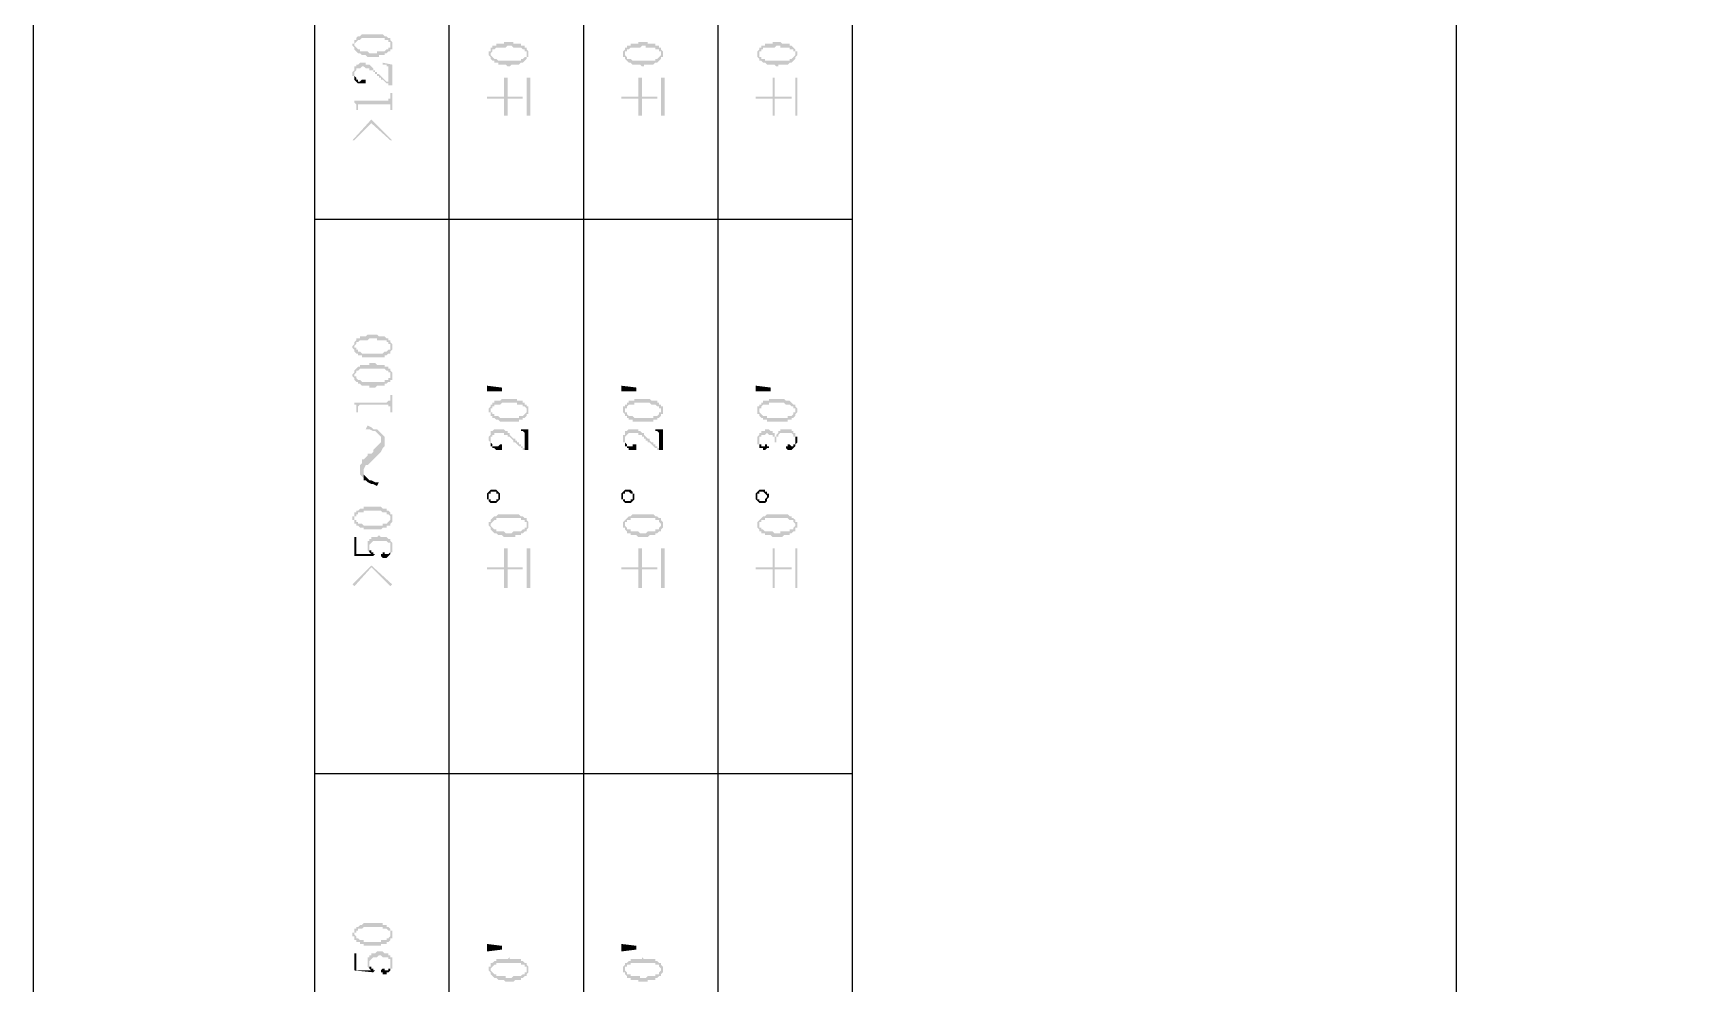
# Model space of a CAD drawing. Header units: millimetres. Extents: x 7018 to 13530, y 4187 to 5692.
# Drawn here: x 7018 to 7057.76, y 5204.39 to 5227.05 of the extents above; entities that cross this region are included whole.
import ezdxf

# ---------------------------------------------------------------- set-up
doc = ezdxf.new("R2010")
doc.units = ezdxf.units.MM

msp = doc.modelspace()

# ---------------------------------------------------------------- hatches: boundary and pattern name
at = {"transparency": 33554559}
for points in [[(7025.611, 5226.759), (7025.611, 5226.759), (7025.656, 5226.714), (7025.656, 5226.668), (7025.656, 5226.804), (7025.656, 5226.804), (7025.701, 5226.849), (7025.701, 5226.849), (7025.746, 5226.894), (7025.791, 5226.894), (7025.836, 5226.939), (7026.378, 5226.939), (7026.378, 5226.894), (7026.468, 5226.894), (7026.468, 5226.849), (7026.513, 5226.849), (7026.513, 5226.804), (7026.513, 5226.759), (7026.513, 5226.939), (7026.468, 5226.939), (7026.423, 5226.984), (7026.378, 5226.984), (7026.333, 5227.029), (7025.836, 5227.029), (7025.791, 5226.984), (7025.746, 5226.984), (7025.701, 5226.939), (7025.701, 5226.894), (7025.656, 5226.894), (7025.656, 5226.804), (7025.611, 5226.804)], [(7025.656, 5226.668), (7025.701, 5226.623), (7025.701, 5226.623), (7025.746, 5226.578), (7025.791, 5226.578), (7025.836, 5226.533), (7025.927, 5226.533), (7025.972, 5226.488), (7026.243, 5226.488), (7026.243, 5226.533), (7026.378, 5226.533), (7026.378, 5226.578), (7026.423, 5226.578), (7026.468, 5226.623), (7026.513, 5226.623), (7026.513, 5226.668), (7026.558, 5226.668), (7026.558, 5226.714), (7026.558, 5226.759), (7026.558, 5226.804), (7026.558, 5226.849), (7026.558, 5226.849), (7026.513, 5226.894), (7026.513, 5226.759), (7026.513, 5226.714), (7026.468, 5226.714), (7026.468, 5226.668), (7026.423, 5226.668), (7026.378, 5226.623), (7026.197, 5226.623), (7026.197, 5226.578), (7026.017, 5226.578), (7025.972, 5226.623), (7025.791, 5226.623), (7025.791, 5226.668), (7025.746, 5226.668), (7025.701, 5226.714), (7025.701, 5226.714), (7025.656, 5226.759), (7025.656, 5226.759)], [(7028.86, 5226.578), (7028.86, 5226.533), (7028.86, 5226.533), (7028.905, 5226.488), (7028.905, 5226.443), (7028.905, 5226.578), (7028.905, 5226.578), (7028.95, 5226.623), (7028.95, 5226.668), (7028.996, 5226.668), (7029.041, 5226.714), (7029.266, 5226.714), (7029.312, 5226.759), (7029.402, 5226.759), (7029.447, 5226.714), (7029.627, 5226.714), (7029.673, 5226.668), (7029.718, 5226.668), (7029.718, 5226.623), (7029.763, 5226.623), (7029.763, 5226.578), (7029.763, 5226.714), (7029.718, 5226.714), (7029.718, 5226.759), (7029.627, 5226.759), (7029.627, 5226.804), (7029.447, 5226.804), (7029.447, 5226.849), (7029.221, 5226.849), (7029.221, 5226.804), (7029.041, 5226.804), (7029.041, 5226.759), (7028.95, 5226.759), (7028.95, 5226.714), (7028.905, 5226.714), (7028.905, 5226.668), (7028.905, 5226.623), (7028.86, 5226.623)], [(7028.905, 5226.443), (7028.95, 5226.398), (7028.996, 5226.398), (7028.996, 5226.352), (7029.086, 5226.352), (7029.086, 5226.307), (7029.266, 5226.307), (7029.312, 5226.262), (7029.357, 5226.262), (7029.402, 5226.307), (7029.582, 5226.307), (7029.627, 5226.352), (7029.673, 5226.352), (7029.718, 5226.398), (7029.718, 5226.398), (7029.763, 5226.443), (7029.763, 5226.488), (7029.808, 5226.488), (7029.808, 5226.533), (7029.808, 5226.578), (7029.808, 5226.623), (7029.808, 5226.623), (7029.763, 5226.668), (7029.763, 5226.533), (7029.763, 5226.488), (7029.718, 5226.488), (7029.673, 5226.443), (7029.627, 5226.443), (7029.627, 5226.398), (7029.086, 5226.398), (7029.041, 5226.443), (7028.996, 5226.443), (7028.95, 5226.488), (7028.95, 5226.488), (7028.905, 5226.533), (7028.905, 5226.578)], [(7032.065, 5226.578), (7032.065, 5226.533), (7032.065, 5226.488), (7032.11, 5226.488), (7032.11, 5226.443), (7032.11, 5226.578), (7032.11, 5226.623), (7032.155, 5226.623), (7032.155, 5226.668), (7032.2, 5226.668), (7032.245, 5226.714), (7032.471, 5226.714), (7032.516, 5226.759), (7032.606, 5226.759), (7032.606, 5226.714), (7032.832, 5226.714), (7032.832, 5226.668), (7032.922, 5226.668), (7032.922, 5226.623), (7032.967, 5226.623), (7032.967, 5226.578), (7032.967, 5226.714), (7032.922, 5226.714), (7032.922, 5226.759), (7032.832, 5226.759), (7032.832, 5226.804), (7032.651, 5226.804), (7032.651, 5226.849), (7032.426, 5226.849), (7032.426, 5226.804), (7032.245, 5226.804), (7032.245, 5226.759), (7032.155, 5226.759), (7032.155, 5226.714), (7032.11, 5226.714), (7032.11, 5226.668), (7032.11, 5226.668), (7032.065, 5226.623)], [(7032.11, 5226.443), (7032.155, 5226.398), (7032.155, 5226.398), (7032.2, 5226.352), (7032.245, 5226.352), (7032.29, 5226.307), (7032.471, 5226.307), (7032.516, 5226.262), (7032.561, 5226.262), (7032.561, 5226.307), (7032.787, 5226.307), (7032.832, 5226.352), (7032.877, 5226.352), (7032.922, 5226.398), (7032.922, 5226.398), (7032.967, 5226.443), (7032.967, 5226.488), (7033.012, 5226.488), (7033.012, 5226.533), (7033.012, 5226.578), (7033.012, 5226.623), (7033.012, 5226.623), (7032.967, 5226.668), (7032.967, 5226.533), (7032.967, 5226.533), (7032.922, 5226.488), (7032.922, 5226.488), (7032.877, 5226.443), (7032.832, 5226.443), (7032.832, 5226.398), (7032.29, 5226.398), (7032.245, 5226.443), (7032.155, 5226.443), (7032.155, 5226.488), (7032.155, 5226.488), (7032.11, 5226.533), (7032.11, 5226.578)], [(7035.269, 5226.578), (7035.269, 5226.533), (7035.269, 5226.488), (7035.269, 5226.488), (7035.314, 5226.443), (7035.314, 5226.578), (7035.314, 5226.623), (7035.359, 5226.623), (7035.359, 5226.668), (7035.404, 5226.668), (7035.404, 5226.714), (7035.675, 5226.714), (7035.72, 5226.759), (7035.811, 5226.759), (7035.811, 5226.714), (7036.036, 5226.714), (7036.036, 5226.668), (7036.126, 5226.668), (7036.126, 5226.623), (7036.172, 5226.623), (7036.172, 5226.578), (7036.172, 5226.668), (7036.126, 5226.714), (7036.126, 5226.714), (7036.081, 5226.759), (7036.036, 5226.759), (7036.036, 5226.804), (7035.856, 5226.804), (7035.811, 5226.849), (7035.63, 5226.849), (7035.63, 5226.804), (7035.449, 5226.804), (7035.449, 5226.759), (7035.359, 5226.759), (7035.359, 5226.714), (7035.314, 5226.714), (7035.314, 5226.668), (7035.314, 5226.668), (7035.269, 5226.623)], [(7035.314, 5226.443), (7035.314, 5226.398), (7035.359, 5226.398), (7035.404, 5226.352), (7035.449, 5226.352), (7035.495, 5226.307), (7035.675, 5226.307), (7035.72, 5226.262), (7035.765, 5226.262), (7035.765, 5226.307), (7035.991, 5226.307), (7036.036, 5226.352), (7036.081, 5226.352), (7036.126, 5226.398), (7036.126, 5226.398), (7036.172, 5226.443), (7036.172, 5226.488), (7036.172, 5226.488), (7036.217, 5226.533), (7036.217, 5226.578), (7036.217, 5226.623), (7036.172, 5226.623), (7036.172, 5226.668), (7036.172, 5226.533), (7036.172, 5226.533), (7036.126, 5226.488), (7036.126, 5226.488), (7036.081, 5226.443), (7036.036, 5226.443), (7036.036, 5226.398), (7035.449, 5226.398), (7035.449, 5226.443), (7035.359, 5226.443), (7035.359, 5226.488), (7035.314, 5226.488), (7035.314, 5226.533), (7035.314, 5226.578)], [(7025.611, 5226.082), (7025.611, 5226.037), (7025.656, 5226.037), (7025.656, 5225.946), (7025.656, 5226.082), (7025.656, 5226.127), (7025.656, 5226.127), (7025.701, 5226.172), (7025.701, 5226.217), (7025.791, 5226.217), (7025.836, 5226.262), (7025.881, 5226.262), (7025.927, 5226.217), (7026.017, 5226.217), (7026.017, 5226.172), (7026.107, 5226.172), (7026.107, 5226.127), (7026.152, 5226.127), (7026.152, 5226.082), (7026.197, 5226.082), (7026.197, 5226.037), (7026.243, 5226.037), (7026.243, 5225.991), (7026.288, 5225.991), (7026.288, 5225.946), (7026.333, 5225.946), (7026.378, 5225.901), (7026.378, 5225.901), (7026.423, 5225.856), (7026.468, 5225.856), (7026.468, 5225.811), (7026.468, 5225.901), (7026.423, 5225.901), (7026.378, 5225.946), (7026.378, 5225.946), (7026.333, 5225.991), (7026.333, 5225.991), (7026.288, 5226.037), (7026.288, 5226.037), (7026.243, 5226.082), (7026.197, 5226.082), (7026.197, 5226.127), (7026.152, 5226.127), (7026.152, 5226.172), (7026.107, 5226.172), (7026.107, 5226.217), (7026.107, 5226.217), (7026.062, 5226.262), (7026.062, 5226.262), (7026.017, 5226.307), (7025.927, 5226.307), (7025.927, 5226.352), (7025.791, 5226.352), (7025.746, 5226.307), (7025.701, 5226.307), (7025.701, 5226.262), (7025.656, 5226.262), (7025.656, 5226.217), (7025.656, 5226.172), (7025.656, 5226.172), (7025.611, 5226.127)], [(7026.333, 5226.352), (7026.333, 5226.307), (7026.423, 5226.307), (7026.423, 5226.262), (7026.468, 5226.262), (7026.468, 5226.217), (7026.468, 5225.811), (7026.558, 5225.811), (7026.558, 5226.307)], [(7025.656, 5225.946), (7025.656, 5225.946), (7025.701, 5225.901), (7025.701, 5225.901), (7025.746, 5225.856), (7025.927, 5225.856), (7025.927, 5225.946), (7025.836, 5225.946), (7025.791, 5225.901), (7025.746, 5225.901), (7025.746, 5225.946), (7025.701, 5225.946), (7025.701, 5225.991), (7025.701, 5225.991), (7025.656, 5226.037), (7025.656, 5226.082)], [(7028.815, 5225.54), (7028.815, 5225.495), (7029.221, 5225.495), (7029.221, 5225.089), (7029.312, 5225.089), (7029.312, 5225.495), (7029.673, 5225.495), (7029.673, 5225.54), (7029.312, 5225.54), (7029.312, 5225.991), (7029.221, 5225.991), (7029.221, 5225.54)], [(7029.853, 5225.089), (7029.853, 5225.991), (7029.763, 5225.991), (7029.763, 5225.089)], [(7032.019, 5225.54), (7032.019, 5225.495), (7032.426, 5225.495), (7032.426, 5225.089), (7032.516, 5225.089), (7032.516, 5225.495), (7032.877, 5225.495), (7032.877, 5225.54), (7032.516, 5225.54), (7032.516, 5225.991), (7032.426, 5225.991), (7032.426, 5225.54)], [(7033.057, 5225.089), (7033.057, 5225.991), (7032.967, 5225.991), (7032.967, 5225.089)], [(7035.224, 5225.54), (7035.224, 5225.495), (7035.63, 5225.495), (7035.63, 5225.089), (7035.675, 5225.089), (7035.675, 5225.495), (7036.081, 5225.495), (7036.081, 5225.54), (7035.675, 5225.54), (7035.675, 5225.991), (7035.63, 5225.991), (7035.63, 5225.54)], [(7036.217, 5225.089), (7036.217, 5225.991), (7036.172, 5225.991), (7036.172, 5225.089)], [(7025.611, 5225.45), (7025.656, 5225.45), (7025.656, 5225.405), (7025.656, 5225.405), (7025.701, 5225.36), (7025.701, 5225.314), (7025.701, 5225.224), (7025.746, 5225.224), (7025.746, 5225.36), (7026.513, 5225.36), (7026.513, 5225.314), (7026.513, 5225.224), (7026.558, 5225.224), (7026.558, 5225.63), (7026.513, 5225.63), (7026.513, 5225.54), (7026.513, 5225.495), (7026.468, 5225.495), (7026.468, 5225.45), (7026.423, 5225.45)], [(7025.611, 5224.502), (7025.656, 5224.502), (7026.062, 5224.908), (7026.513, 5224.502), (7026.558, 5224.502), (7026.062, 5224.999)], [(7025.611, 5219.597), (7025.611, 5219.552), (7025.611, 5219.552), (7025.656, 5219.507), (7025.656, 5219.461), (7025.656, 5219.597), (7025.656, 5219.597), (7025.701, 5219.642), (7025.701, 5219.687), (7025.746, 5219.687), (7025.791, 5219.732), (7025.972, 5219.732), (7026.017, 5219.777), (7026.197, 5219.777), (7026.197, 5219.732), (7026.423, 5219.732), (7026.423, 5219.687), (7026.468, 5219.687), (7026.468, 5219.642), (7026.513, 5219.642), (7026.513, 5219.597), (7026.513, 5219.732), (7026.468, 5219.732), (7026.468, 5219.777), (7026.423, 5219.777), (7026.378, 5219.823), (7026.243, 5219.823), (7026.197, 5219.868), (7025.972, 5219.868), (7025.927, 5219.823), (7025.791, 5219.823), (7025.791, 5219.777), (7025.701, 5219.777), (7025.701, 5219.732), (7025.701, 5219.732), (7025.656, 5219.687), (7025.656, 5219.642), (7025.656, 5219.642)], [(7025.656, 5219.461), (7025.701, 5219.416), (7025.746, 5219.416), (7025.746, 5219.371), (7025.836, 5219.371), (7025.836, 5219.326), (7026.378, 5219.326), (7026.378, 5219.371), (7026.423, 5219.371), (7026.468, 5219.416), (7026.513, 5219.416), (7026.513, 5219.461), (7026.513, 5219.461), (7026.558, 5219.507), (7026.558, 5219.552), (7026.558, 5219.597), (7026.558, 5219.642), (7026.558, 5219.642), (7026.513, 5219.687), (7026.513, 5219.552), (7026.513, 5219.507), (7026.468, 5219.507), (7026.423, 5219.461), (7026.378, 5219.461), (7026.333, 5219.416), (7025.836, 5219.416), (7025.791, 5219.461), (7025.746, 5219.461), (7025.746, 5219.507), (7025.701, 5219.507), (7025.701, 5219.552), (7025.656, 5219.552), (7025.656, 5219.597)], [(7025.611, 5218.92), (7025.611, 5218.875), (7025.611, 5218.875), (7025.656, 5218.83), (7025.656, 5218.784), (7025.656, 5218.92), (7025.656, 5218.92), (7025.701, 5218.965), (7025.701, 5219.01), (7025.746, 5219.01), (7025.791, 5219.055), (7026.378, 5219.055), (7026.423, 5219.01), (7026.468, 5219.01), (7026.468, 5218.965), (7026.513, 5218.965), (7026.513, 5218.92), (7026.513, 5219.055), (7026.468, 5219.055), (7026.468, 5219.1), (7026.378, 5219.1), (7026.378, 5219.146), (7026.197, 5219.146), (7026.152, 5219.191), (7026.017, 5219.191), (7026.017, 5219.146), (7025.791, 5219.146), (7025.791, 5219.1), (7025.746, 5219.1), (7025.701, 5219.055), (7025.701, 5219.055), (7025.656, 5219.01), (7025.656, 5218.965), (7025.656, 5218.965)], [(7025.656, 5218.784), (7025.701, 5218.739), (7025.746, 5218.739), (7025.746, 5218.694), (7025.791, 5218.694), (7025.836, 5218.649), (7026.017, 5218.649), (7026.017, 5218.604), (7026.152, 5218.604), (7026.197, 5218.649), (7026.378, 5218.649), (7026.378, 5218.694), (7026.423, 5218.694), (7026.468, 5218.739), (7026.513, 5218.739), (7026.513, 5218.784), (7026.558, 5218.784), (7026.558, 5218.83), (7026.558, 5218.92), (7026.558, 5218.965), (7026.558, 5218.965), (7026.513, 5219.01), (7026.513, 5218.875), (7026.513, 5218.83), (7026.468, 5218.83), (7026.468, 5218.784), (7026.378, 5218.784), (7026.378, 5218.739), (7025.836, 5218.739), (7025.791, 5218.784), (7025.746, 5218.784), (7025.701, 5218.83), (7025.701, 5218.875), (7025.656, 5218.875), (7025.656, 5218.92)], [(7028.815, 5218.649), (7029.176, 5218.604), (7029.176, 5218.514), (7028.815, 5218.514)], [(7032.019, 5218.649), (7032.381, 5218.604), (7032.381, 5218.514), (7032.019, 5218.514)], [(7035.224, 5218.649), (7035.585, 5218.604), (7035.585, 5218.514), (7035.224, 5218.514)], [(7025.611, 5218.243), (7025.656, 5218.243), (7025.656, 5218.198), (7025.701, 5218.198), (7025.701, 5218.153), (7025.701, 5218.017), (7025.746, 5218.017), (7025.746, 5218.153), (7025.746, 5218.153), (7025.791, 5218.198), (7026.468, 5218.198), (7026.468, 5218.153), (7026.513, 5218.153), (7026.513, 5218.017), (7026.558, 5218.017), (7026.558, 5218.423), (7026.513, 5218.423), (7026.513, 5218.333), (7026.513, 5218.288), (7026.468, 5218.288), (7026.423, 5218.243)], [(7028.86, 5218.062), (7028.86, 5218.017), (7028.905, 5218.017), (7028.905, 5217.972), (7028.905, 5217.927), (7028.905, 5218.062), (7028.905, 5218.107), (7028.95, 5218.107), (7028.95, 5218.153), (7028.996, 5218.153), (7028.996, 5218.198), (7029.131, 5218.198), (7029.176, 5218.243), (7029.537, 5218.243), (7029.537, 5218.198), (7029.673, 5218.198), (7029.673, 5218.153), (7029.718, 5218.153), (7029.763, 5218.107), (7029.763, 5218.062), (7029.763, 5218.198), (7029.718, 5218.198), (7029.718, 5218.243), (7029.673, 5218.243), (7029.673, 5218.288), (7029.537, 5218.288), (7029.537, 5218.333), (7029.176, 5218.333), (7029.131, 5218.288), (7028.996, 5218.288), (7028.996, 5218.243), (7028.95, 5218.243), (7028.95, 5218.198), (7028.905, 5218.198), (7028.905, 5218.153), (7028.905, 5218.153), (7028.86, 5218.107)], [(7028.905, 5217.927), (7028.95, 5217.927), (7028.95, 5217.882), (7028.996, 5217.882), (7029.041, 5217.837), (7029.086, 5217.837), (7029.131, 5217.792), (7029.582, 5217.792), (7029.582, 5217.837), (7029.673, 5217.837), (7029.673, 5217.882), (7029.718, 5217.882), (7029.763, 5217.927), (7029.763, 5217.972), (7029.808, 5217.972), (7029.808, 5218.017), (7029.808, 5218.062), (7029.808, 5218.107), (7029.808, 5218.153), (7029.763, 5218.153), (7029.763, 5218.198), (7029.763, 5218.017), (7029.763, 5218.017), (7029.718, 5217.972), (7029.718, 5217.972), (7029.673, 5217.927), (7029.582, 5217.927), (7029.582, 5217.882), (7029.131, 5217.882), (7029.086, 5217.927), (7028.996, 5217.927), (7028.996, 5217.972), (7028.95, 5217.972), (7028.95, 5218.017), (7028.905, 5218.017), (7028.905, 5218.062)], [(7032.065, 5218.062), (7032.065, 5218.017), (7032.065, 5218.017), (7032.11, 5217.972), (7032.11, 5217.927), (7032.11, 5218.062), (7032.11, 5218.107), (7032.155, 5218.107), (7032.155, 5218.153), (7032.155, 5218.153), (7032.2, 5218.198), (7032.335, 5218.198), (7032.335, 5218.243), (7032.696, 5218.243), (7032.742, 5218.198), (7032.832, 5218.198), (7032.877, 5218.153), (7032.922, 5218.153), (7032.922, 5218.107), (7032.967, 5218.107), (7032.967, 5218.062), (7032.967, 5218.198), (7032.922, 5218.198), (7032.922, 5218.243), (7032.877, 5218.243), (7032.877, 5218.288), (7032.742, 5218.288), (7032.696, 5218.333), (7032.335, 5218.333), (7032.335, 5218.288), (7032.2, 5218.288), (7032.2, 5218.243), (7032.155, 5218.243), (7032.155, 5218.198), (7032.11, 5218.198), (7032.11, 5218.153), (7032.065, 5218.153)], [(7032.11, 5217.927), (7032.155, 5217.927), (7032.155, 5217.882), (7032.2, 5217.882), (7032.2, 5217.837), (7032.29, 5217.837), (7032.29, 5217.792), (7032.787, 5217.792), (7032.787, 5217.837), (7032.877, 5217.837), (7032.877, 5217.882), (7032.922, 5217.882), (7032.967, 5217.927), (7032.967, 5217.972), (7033.012, 5217.972), (7033.012, 5218.017), (7033.012, 5218.062), (7033.012, 5218.107), (7033.012, 5218.153), (7032.967, 5218.153), (7032.967, 5218.198), (7032.967, 5218.017), (7032.922, 5218.017), (7032.922, 5217.972), (7032.922, 5217.972), (7032.877, 5217.927), (7032.787, 5217.927), (7032.787, 5217.882), (7032.335, 5217.882), (7032.29, 5217.927), (7032.2, 5217.927), (7032.155, 5217.972), (7032.155, 5218.017), (7032.11, 5218.017), (7032.11, 5218.062)], [(7035.269, 5218.062), (7035.269, 5218.017), (7035.269, 5217.972), (7035.314, 5217.972), (7035.314, 5217.927), (7035.314, 5218.062), (7035.314, 5218.107), (7035.359, 5218.107), (7035.359, 5218.153), (7035.359, 5218.153), (7035.404, 5218.198), (7035.54, 5218.198), (7035.54, 5218.243), (7035.901, 5218.243), (7035.946, 5218.198), (7036.036, 5218.198), (7036.081, 5218.153), (7036.126, 5218.153), (7036.126, 5218.107), (7036.172, 5218.107), (7036.172, 5218.062), (7036.172, 5218.198), (7036.126, 5218.198), (7036.081, 5218.243), (7036.081, 5218.243), (7036.036, 5218.288), (7035.946, 5218.288), (7035.901, 5218.333), (7035.54, 5218.333), (7035.54, 5218.288), (7035.404, 5218.288), (7035.404, 5218.243), (7035.359, 5218.243), (7035.359, 5218.198), (7035.314, 5218.198), (7035.314, 5218.153), (7035.269, 5218.153)], [(7035.314, 5217.927), (7035.314, 5217.927), (7035.359, 5217.882), (7035.404, 5217.882), (7035.404, 5217.837), (7035.495, 5217.837), (7035.495, 5217.792), (7035.991, 5217.792), (7035.991, 5217.837), (7036.081, 5217.837), (7036.081, 5217.882), (7036.126, 5217.882), (7036.172, 5217.927), (7036.172, 5217.972), (7036.172, 5217.972), (7036.217, 5218.017), (7036.217, 5218.062), (7036.217, 5218.107), (7036.217, 5218.107), (7036.172, 5218.153), (7036.172, 5218.198), (7036.172, 5218.017), (7036.126, 5218.017), (7036.126, 5217.972), (7036.126, 5217.972), (7036.081, 5217.927), (7035.991, 5217.927), (7035.991, 5217.882), (7035.495, 5217.882), (7035.495, 5217.927), (7035.404, 5217.927), (7035.359, 5217.972), (7035.359, 5217.972), (7035.314, 5218.017), (7035.314, 5218.062)], [(7025.927, 5217.611), (7026.017, 5217.611), (7026.107, 5217.566), (7026.152, 5217.566), (7026.197, 5217.521), (7026.197, 5217.521), (7026.243, 5217.476), (7026.288, 5217.431), (7026.288, 5217.069), (7026.288, 5217.069), (7026.333, 5217.16), (7026.378, 5217.205), (7026.378, 5217.431), (7026.333, 5217.476), (7026.288, 5217.521), (7026.288, 5217.521), (7026.243, 5217.566), (7026.197, 5217.611), (7026.107, 5217.611), (7026.062, 5217.656), (7025.972, 5217.701)], [(7028.86, 5217.385), (7028.86, 5217.34), (7028.86, 5217.34), (7028.905, 5217.295), (7028.905, 5217.25), (7028.905, 5217.385), (7028.905, 5217.431), (7028.95, 5217.431), (7028.95, 5217.476), (7028.996, 5217.476), (7028.996, 5217.521), (7029.221, 5217.521), (7029.221, 5217.476), (7029.312, 5217.476), (7029.312, 5217.431), (7029.357, 5217.431), (7029.402, 5217.385), (7029.402, 5217.385), (7029.447, 5217.34), (7029.447, 5217.295), (7029.492, 5217.295), (7029.537, 5217.25), (7029.537, 5217.25), (7029.582, 5217.205), (7029.627, 5217.205), (7029.627, 5217.16), (7029.673, 5217.16), (7029.673, 5217.115), (7029.718, 5217.115), (7029.718, 5217.16), (7029.673, 5217.16), (7029.673, 5217.205), (7029.627, 5217.205), (7029.627, 5217.25), (7029.582, 5217.25), (7029.582, 5217.295), (7029.537, 5217.295), (7029.537, 5217.34), (7029.492, 5217.34), (7029.492, 5217.385), (7029.447, 5217.385), (7029.402, 5217.431), (7029.402, 5217.431), (7029.357, 5217.476), (7029.357, 5217.521), (7029.312, 5217.521), (7029.312, 5217.566), (7029.266, 5217.566), (7029.221, 5217.611), (7028.996, 5217.611), (7028.95, 5217.566), (7028.905, 5217.566), (7028.905, 5217.521), (7028.905, 5217.476), (7028.905, 5217.476), (7028.86, 5217.431)], [(7029.582, 5217.611), (7029.627, 5217.611), (7029.627, 5217.566), (7029.673, 5217.566), (7029.718, 5217.521), (7029.718, 5217.115), (7029.808, 5217.115), (7029.808, 5217.611)], [(7032.065, 5217.385), (7032.065, 5217.34), (7032.065, 5217.295), (7032.11, 5217.295), (7032.11, 5217.25), (7032.11, 5217.385), (7032.11, 5217.431), (7032.11, 5217.431), (7032.155, 5217.476), (7032.155, 5217.476), (7032.2, 5217.521), (7032.426, 5217.521), (7032.426, 5217.476), (7032.516, 5217.476), (7032.516, 5217.431), (7032.561, 5217.431), (7032.561, 5217.385), (7032.606, 5217.385), (7032.606, 5217.34), (7032.651, 5217.34), (7032.651, 5217.295), (7032.696, 5217.295), (7032.742, 5217.25), (7032.742, 5217.25), (7032.787, 5217.205), (7032.787, 5217.205), (7032.832, 5217.16), (7032.877, 5217.16), (7032.877, 5217.115), (7032.922, 5217.115), (7032.922, 5217.16), (7032.877, 5217.16), (7032.877, 5217.205), (7032.832, 5217.205), (7032.832, 5217.25), (7032.787, 5217.25), (7032.787, 5217.295), (7032.742, 5217.295), (7032.696, 5217.34), (7032.696, 5217.385), (7032.651, 5217.385), (7032.606, 5217.431), (7032.606, 5217.431), (7032.561, 5217.476), (7032.561, 5217.521), (7032.516, 5217.521), (7032.471, 5217.566), (7032.426, 5217.566), (7032.426, 5217.611), (7032.2, 5217.611), (7032.155, 5217.566), (7032.11, 5217.566), (7032.11, 5217.521), (7032.11, 5217.476), (7032.065, 5217.476)], [(7032.787, 5217.611), (7032.832, 5217.611), (7032.832, 5217.566), (7032.877, 5217.566), (7032.922, 5217.521), (7032.922, 5217.115), (7033.012, 5217.115), (7033.012, 5217.611)], [(7035.269, 5217.34), (7035.269, 5217.25), (7035.314, 5217.25), (7035.314, 5217.34), (7035.314, 5217.385), (7035.314, 5217.431), (7035.359, 5217.431), (7035.359, 5217.476), (7035.449, 5217.476), (7035.495, 5217.521), (7035.54, 5217.476), (7035.63, 5217.476), (7035.63, 5217.431), (7035.675, 5217.431), (7035.675, 5217.385), (7035.675, 5217.34), (7035.675, 5217.295), (7035.72, 5217.295), (7035.72, 5217.34), (7035.72, 5217.431), (7035.765, 5217.431), (7035.765, 5217.476), (7035.765, 5217.476), (7035.811, 5217.521), (7036.081, 5217.521), (7036.126, 5217.476), (7036.126, 5217.431), (7036.172, 5217.431), (7036.172, 5217.385), (7036.172, 5217.34), (7036.172, 5217.521), (7036.126, 5217.521), (7036.126, 5217.566), (7036.081, 5217.566), (7036.081, 5217.611), (7035.811, 5217.611), (7035.811, 5217.566), (7035.765, 5217.566), (7035.765, 5217.521), (7035.765, 5217.521), (7035.72, 5217.476), (7035.72, 5217.431), (7035.675, 5217.431), (7035.675, 5217.521), (7035.63, 5217.521), (7035.63, 5217.566), (7035.585, 5217.566), (7035.54, 5217.611), (7035.449, 5217.611), (7035.449, 5217.566), (7035.359, 5217.566), (7035.359, 5217.521), (7035.314, 5217.521), (7035.314, 5217.476), (7035.314, 5217.476), (7035.269, 5217.431), (7035.269, 5217.385)], [(7035.946, 5217.16), (7035.946, 5217.16), (7035.991, 5217.115), (7036.081, 5217.115), (7036.126, 5217.16), (7036.126, 5217.16), (7036.172, 5217.205), (7036.172, 5217.25), (7036.172, 5217.25), (7036.217, 5217.295), (7036.217, 5217.34), (7036.217, 5217.385), (7036.217, 5217.431), (7036.172, 5217.431), (7036.172, 5217.476), (7036.172, 5217.34), (7036.172, 5217.295), (7036.172, 5217.25), (7036.126, 5217.25), (7036.126, 5217.205), (7036.081, 5217.205), (7036.036, 5217.25), (7035.991, 5217.25), (7035.991, 5217.205), (7035.946, 5217.205)], [(7025.791, 5216.663), (7025.791, 5216.528), (7025.836, 5216.483), (7025.881, 5216.438), (7025.881, 5216.618), (7025.881, 5216.663), (7025.927, 5216.754), (7025.972, 5216.754), (7026.017, 5216.799), (7026.062, 5216.844), (7026.107, 5216.889), (7026.152, 5216.934), (7026.197, 5216.979), (7026.197, 5216.979), (7026.243, 5217.024), (7026.288, 5217.069), (7026.288, 5217.34), (7026.288, 5217.295), (7026.243, 5217.25), (7026.197, 5217.205), (7026.152, 5217.16), (7026.107, 5217.115), (7026.107, 5217.069), (7026.062, 5217.024), (7025.972, 5217.024), (7025.972, 5216.979), (7025.927, 5216.934), (7025.881, 5216.889), (7025.836, 5216.889), (7025.836, 5216.799), (7025.791, 5216.754), (7025.791, 5216.708)], [(7028.905, 5217.25), (7028.905, 5217.205), (7028.95, 5217.205), (7028.95, 5217.16), (7028.996, 5217.16), (7029.041, 5217.115), (7029.176, 5217.115), (7029.176, 5217.205), (7029.176, 5217.25), (7029.131, 5217.25), (7029.086, 5217.205), (7028.95, 5217.205), (7028.95, 5217.25), (7028.95, 5217.25), (7028.905, 5217.295), (7028.905, 5217.34), (7028.905, 5217.34)], [(7032.11, 5217.25), (7032.11, 5217.205), (7032.155, 5217.205), (7032.155, 5217.16), (7032.2, 5217.16), (7032.2, 5217.115), (7032.381, 5217.115), (7032.381, 5217.205), (7032.381, 5217.25), (7032.29, 5217.25), (7032.29, 5217.205), (7032.155, 5217.205), (7032.155, 5217.25), (7032.155, 5217.25), (7032.11, 5217.295), (7032.11, 5217.34), (7032.11, 5217.34)], [(7035.314, 5217.25), (7035.314, 5217.205), (7035.314, 5217.16), (7035.404, 5217.16), (7035.404, 5217.115), (7035.449, 5217.115), (7035.495, 5217.16), (7035.54, 5217.16), (7035.54, 5217.205), (7035.495, 5217.205), (7035.495, 5217.25), (7035.449, 5217.25), (7035.449, 5217.205), (7035.359, 5217.205), (7035.359, 5217.25), (7035.314, 5217.25), (7035.314, 5217.295), (7035.314, 5217.34)], [(7025.881, 5216.438), (7025.881, 5216.392), (7025.927, 5216.392), (7025.972, 5216.347), (7026.062, 5216.302), (7026.107, 5216.302), (7026.197, 5216.257), (7026.243, 5216.347), (7026.152, 5216.347), (7026.062, 5216.392), (7026.017, 5216.392), (7025.972, 5216.438), (7025.972, 5216.438), (7025.927, 5216.483), (7025.881, 5216.528), (7025.881, 5216.618)], [(7028.815, 5216.031), (7028.815, 5215.941), (7028.86, 5215.941), (7028.86, 5215.896), (7028.86, 5216.077), (7028.905, 5216.077), (7028.905, 5216.122), (7029.041, 5216.122), (7029.041, 5216.077), (7029.086, 5216.077), (7029.086, 5216.031), (7029.086, 5215.896), (7029.086, 5215.896), (7029.131, 5215.941), (7029.131, 5215.986), (7029.131, 5216.077), (7029.131, 5216.077), (7029.086, 5216.122), (7029.086, 5216.122), (7029.041, 5216.167), (7028.905, 5216.167), (7028.86, 5216.122), (7028.86, 5216.122), (7028.815, 5216.077)], [(7032.019, 5216.031), (7032.019, 5215.941), (7032.065, 5215.941), (7032.065, 5215.896), (7032.065, 5216.077), (7032.11, 5216.077), (7032.11, 5216.122), (7032.2, 5216.122), (7032.245, 5216.077), (7032.29, 5216.077), (7032.29, 5216.031), (7032.29, 5215.896), (7032.29, 5215.896), (7032.335, 5215.941), (7032.335, 5215.986), (7032.335, 5216.077), (7032.29, 5216.077), (7032.29, 5216.122), (7032.29, 5216.122), (7032.245, 5216.167), (7032.11, 5216.167), (7032.065, 5216.122), (7032.065, 5216.122), (7032.019, 5216.077)], [(7035.224, 5216.031), (7035.224, 5215.941), (7035.224, 5215.941), (7035.269, 5215.896), (7035.269, 5216.077), (7035.314, 5216.077), (7035.314, 5216.122), (7035.404, 5216.122), (7035.449, 5216.077), (7035.449, 5216.077), (7035.495, 5216.031), (7035.495, 5215.896), (7035.495, 5215.941), (7035.54, 5215.986), (7035.54, 5216.077), (7035.495, 5216.077), (7035.495, 5216.122), (7035.449, 5216.122), (7035.449, 5216.167), (7035.314, 5216.167), (7035.269, 5216.122), (7035.269, 5216.122), (7035.224, 5216.077)], [(7025.611, 5215.49), (7025.611, 5215.445), (7025.656, 5215.445), (7025.656, 5215.4), (7025.656, 5215.354), (7025.656, 5215.49), (7025.656, 5215.535), (7025.701, 5215.535), (7025.701, 5215.58), (7025.746, 5215.58), (7025.746, 5215.625), (7025.881, 5215.625), (7025.881, 5215.67), (7026.288, 5215.67), (7026.333, 5215.625), (7026.423, 5215.625), (7026.423, 5215.58), (7026.468, 5215.58), (7026.513, 5215.535), (7026.513, 5215.49), (7026.513, 5215.625), (7026.513, 5215.625), (7026.468, 5215.67), (7026.423, 5215.67), (7026.423, 5215.715), (7026.333, 5215.715), (7026.288, 5215.761), (7025.881, 5215.761), (7025.881, 5215.715), (7025.791, 5215.715), (7025.746, 5215.67), (7025.701, 5215.67), (7025.701, 5215.625), (7025.656, 5215.625), (7025.656, 5215.58), (7025.656, 5215.535), (7025.611, 5215.535)], [(7028.86, 5215.896), (7028.86, 5215.896), (7028.905, 5215.851), (7029.041, 5215.851), (7029.086, 5215.896), (7029.086, 5216.031), (7029.086, 5215.986), (7029.086, 5215.941), (7029.041, 5215.941), (7029.041, 5215.896), (7028.905, 5215.896), (7028.905, 5215.941), (7028.86, 5215.941), (7028.86, 5215.986), (7028.86, 5215.986)], [(7032.065, 5215.896), (7032.065, 5215.896), (7032.11, 5215.851), (7032.245, 5215.851), (7032.29, 5215.896), (7032.29, 5216.031), (7032.29, 5215.986), (7032.29, 5215.941), (7032.245, 5215.941), (7032.245, 5215.896), (7032.11, 5215.896), (7032.11, 5215.941), (7032.065, 5215.941), (7032.065, 5215.986), (7032.065, 5215.986)], [(7035.269, 5215.896), (7035.269, 5215.896), (7035.314, 5215.851), (7035.449, 5215.851), (7035.495, 5215.896), (7035.495, 5216.031), (7035.495, 5215.986), (7035.495, 5215.986), (7035.449, 5215.941), (7035.449, 5215.896), (7035.314, 5215.896), (7035.314, 5215.941), (7035.269, 5215.941), (7035.269, 5215.986), (7035.269, 5215.986)], [(7025.656, 5215.354), (7025.701, 5215.354), (7025.701, 5215.309), (7025.746, 5215.309), (7025.791, 5215.264), (7025.881, 5215.264), (7025.881, 5215.219), (7026.288, 5215.219), (7026.333, 5215.264), (7026.423, 5215.264), (7026.423, 5215.309), (7026.513, 5215.309), (7026.513, 5215.354), (7026.513, 5215.354), (7026.558, 5215.4), (7026.558, 5215.445), (7026.558, 5215.49), (7026.558, 5215.535), (7026.558, 5215.58), (7026.513, 5215.58), (7026.513, 5215.625), (7026.513, 5215.49), (7026.513, 5215.445), (7026.513, 5215.445), (7026.468, 5215.4), (7026.468, 5215.4), (7026.423, 5215.354), (7026.333, 5215.354), (7026.333, 5215.309), (7025.881, 5215.309), (7025.836, 5215.354), (7025.746, 5215.354), (7025.746, 5215.4), (7025.701, 5215.4), (7025.701, 5215.445), (7025.656, 5215.445), (7025.656, 5215.49)], [(7028.86, 5215.309), (7028.86, 5215.309), (7028.905, 5215.264), (7028.905, 5215.219), (7028.905, 5215.354), (7028.905, 5215.354), (7028.95, 5215.4), (7028.95, 5215.4), (7028.996, 5215.445), (7029.041, 5215.445), (7029.041, 5215.49), (7029.627, 5215.49), (7029.627, 5215.445), (7029.718, 5215.445), (7029.718, 5215.4), (7029.763, 5215.4), (7029.763, 5215.354), (7029.763, 5215.309), (7029.763, 5215.49), (7029.718, 5215.49), (7029.673, 5215.535), (7029.627, 5215.535), (7029.582, 5215.58), (7029.086, 5215.58), (7029.041, 5215.535), (7028.996, 5215.535), (7028.95, 5215.49), (7028.95, 5215.49), (7028.905, 5215.445), (7028.905, 5215.4), (7028.86, 5215.4), (7028.86, 5215.354)], [(7028.905, 5215.219), (7028.95, 5215.174), (7028.95, 5215.174), (7028.996, 5215.129), (7029.041, 5215.129), (7029.086, 5215.084), (7029.176, 5215.084), (7029.221, 5215.039), (7029.492, 5215.039), (7029.492, 5215.084), (7029.627, 5215.084), (7029.627, 5215.129), (7029.673, 5215.129), (7029.718, 5215.174), (7029.763, 5215.174), (7029.763, 5215.219), (7029.763, 5215.219), (7029.808, 5215.264), (7029.808, 5215.309), (7029.808, 5215.354), (7029.808, 5215.4), (7029.808, 5215.4), (7029.763, 5215.445), (7029.763, 5215.309), (7029.763, 5215.264), (7029.718, 5215.264), (7029.718, 5215.219), (7029.673, 5215.219), (7029.627, 5215.174), (7029.447, 5215.174), (7029.402, 5215.129), (7029.266, 5215.129), (7029.221, 5215.174), (7029.041, 5215.174), (7029.041, 5215.219), (7028.996, 5215.219), (7028.95, 5215.264), (7028.95, 5215.264), (7028.905, 5215.309), (7028.905, 5215.309)], [(7032.065, 5215.309), (7032.065, 5215.264), (7032.11, 5215.264), (7032.11, 5215.219), (7032.11, 5215.354), (7032.11, 5215.4), (7032.155, 5215.4), (7032.155, 5215.445), (7032.245, 5215.445), (7032.245, 5215.49), (7032.832, 5215.49), (7032.832, 5215.445), (7032.922, 5215.445), (7032.922, 5215.4), (7032.922, 5215.4), (7032.967, 5215.354), (7032.967, 5215.309), (7032.967, 5215.49), (7032.922, 5215.49), (7032.877, 5215.535), (7032.832, 5215.535), (7032.787, 5215.58), (7032.29, 5215.58), (7032.245, 5215.535), (7032.2, 5215.535), (7032.155, 5215.49), (7032.155, 5215.49), (7032.11, 5215.445), (7032.11, 5215.445), (7032.065, 5215.4), (7032.065, 5215.354)], [(7032.11, 5215.219), (7032.155, 5215.174), (7032.155, 5215.129), (7032.245, 5215.129), (7032.245, 5215.084), (7032.381, 5215.084), (7032.426, 5215.039), (7032.651, 5215.039), (7032.696, 5215.084), (7032.832, 5215.084), (7032.832, 5215.129), (7032.877, 5215.129), (7032.922, 5215.174), (7032.967, 5215.174), (7032.967, 5215.219), (7032.967, 5215.219), (7033.012, 5215.264), (7033.012, 5215.309), (7033.012, 5215.354), (7033.012, 5215.4), (7033.012, 5215.4), (7032.967, 5215.445), (7032.967, 5215.309), (7032.967, 5215.309), (7032.922, 5215.264), (7032.922, 5215.219), (7032.832, 5215.219), (7032.832, 5215.174), (7032.651, 5215.174), (7032.606, 5215.129), (7032.471, 5215.129), (7032.426, 5215.174), (7032.245, 5215.174), (7032.245, 5215.219), (7032.155, 5215.219), (7032.155, 5215.264), (7032.155, 5215.264), (7032.11, 5215.309), (7032.11, 5215.309)], [(7035.269, 5215.309), (7035.269, 5215.264), (7035.269, 5215.264), (7035.314, 5215.219), (7035.314, 5215.354), (7035.314, 5215.4), (7035.359, 5215.4), (7035.359, 5215.445), (7035.449, 5215.445), (7035.449, 5215.49), (7035.991, 5215.49), (7036.036, 5215.445), (7036.126, 5215.445), (7036.126, 5215.4), (7036.126, 5215.4), (7036.172, 5215.354), (7036.172, 5215.309), (7036.172, 5215.445), (7036.126, 5215.49), (7036.081, 5215.49), (7036.081, 5215.535), (7036.036, 5215.535), (7035.991, 5215.58), (7035.495, 5215.58), (7035.449, 5215.535), (7035.404, 5215.535), (7035.359, 5215.49), (7035.359, 5215.49), (7035.314, 5215.445), (7035.314, 5215.445), (7035.269, 5215.4), (7035.269, 5215.354)], [(7035.314, 5215.219), (7035.314, 5215.174), (7035.359, 5215.174), (7035.359, 5215.129), (7035.449, 5215.129), (7035.449, 5215.084), (7035.585, 5215.084), (7035.63, 5215.039), (7035.856, 5215.039), (7035.901, 5215.084), (7036.036, 5215.084), (7036.036, 5215.129), (7036.081, 5215.129), (7036.126, 5215.174), (7036.172, 5215.174), (7036.172, 5215.219), (7036.172, 5215.264), (7036.217, 5215.264), (7036.217, 5215.309), (7036.217, 5215.354), (7036.217, 5215.4), (7036.172, 5215.4), (7036.172, 5215.445), (7036.172, 5215.309), (7036.172, 5215.309), (7036.126, 5215.264), (7036.126, 5215.219), (7036.036, 5215.219), (7036.036, 5215.174), (7035.811, 5215.174), (7035.811, 5215.129), (7035.675, 5215.129), (7035.63, 5215.174), (7035.449, 5215.174), (7035.404, 5215.219), (7035.359, 5215.219), (7035.359, 5215.264), (7035.314, 5215.264), (7035.314, 5215.309), (7035.314, 5215.309)], [(7025.656, 5215.039), (7025.656, 5214.587), (7026.107, 5214.587), (7026.152, 5214.632), (7026.107, 5214.632), (7026.107, 5214.677), (7026.062, 5214.632), (7025.701, 5214.632), (7025.701, 5215.039)], [(7025.972, 5214.813), (7025.972, 5214.768), (7025.972, 5214.723), (7025.972, 5214.723), (7026.017, 5214.677), (7026.017, 5214.813), (7026.017, 5214.858), (7026.017, 5214.858), (7026.062, 5214.903), (7026.062, 5214.903), (7026.107, 5214.948), (7026.423, 5214.948), (7026.468, 5214.903), (7026.513, 5214.903), (7026.513, 5214.858), (7026.513, 5214.677), (7026.558, 5214.677), (7026.558, 5214.723), (7026.558, 5214.768), (7026.558, 5214.858), (7026.558, 5214.903), (7026.558, 5214.903), (7026.513, 5214.948), (7026.513, 5214.993), (7026.468, 5214.993), (7026.423, 5215.039), (7026.288, 5215.039), (7026.243, 5215.084), (7026.243, 5215.084), (7026.197, 5215.039), (7026.062, 5215.039), (7026.062, 5214.993), (7026.017, 5214.993), (7026.017, 5214.948), (7025.972, 5214.948), (7025.972, 5214.903), (7025.972, 5214.858)], [(7026.017, 5214.677), (7026.017, 5214.677), (7026.062, 5214.632), (7026.062, 5214.632), (7026.107, 5214.677), (7026.062, 5214.677), (7026.062, 5214.723), (7026.017, 5214.723), (7026.017, 5214.768), (7026.017, 5214.813)], [(7026.288, 5214.587), (7026.288, 5214.587), (7026.333, 5214.542), (7026.423, 5214.542), (7026.468, 5214.587), (7026.468, 5214.587), (7026.513, 5214.632), (7026.513, 5214.768), (7026.513, 5214.723), (7026.513, 5214.677), (7026.513, 5214.677), (7026.468, 5214.632), (7026.378, 5214.632), (7026.378, 5214.677), (7026.333, 5214.677), (7026.333, 5214.632), (7026.288, 5214.632)], [(7028.815, 5214.316), (7028.815, 5214.271), (7029.221, 5214.271), (7029.221, 5213.82), (7029.312, 5213.82), (7029.312, 5214.271), (7029.673, 5214.271), (7029.673, 5214.316), (7029.312, 5214.316), (7029.312, 5214.768), (7029.221, 5214.768), (7029.221, 5214.316)], [(7029.853, 5213.82), (7029.853, 5214.768), (7029.763, 5214.768), (7029.763, 5213.82)], [(7032.019, 5214.316), (7032.019, 5214.271), (7032.426, 5214.271), (7032.426, 5213.82), (7032.516, 5213.82), (7032.516, 5214.271), (7032.877, 5214.271), (7032.877, 5214.316), (7032.516, 5214.316), (7032.516, 5214.768), (7032.426, 5214.768), (7032.426, 5214.316)], [(7033.057, 5213.82), (7033.057, 5214.768), (7032.967, 5214.768), (7032.967, 5213.82)], [(7035.224, 5214.316), (7035.224, 5214.271), (7035.63, 5214.271), (7035.63, 5213.82), (7035.675, 5213.82), (7035.675, 5214.271), (7036.081, 5214.271), (7036.081, 5214.316), (7035.675, 5214.316), (7035.675, 5214.768), (7035.63, 5214.768), (7035.63, 5214.316)], [(7036.217, 5213.82), (7036.217, 5214.768), (7036.172, 5214.768), (7036.172, 5213.82)], [(7025.611, 5213.91), (7025.656, 5213.865), (7026.062, 5214.316), (7026.513, 5213.865), (7026.558, 5213.91), (7026.062, 5214.362)], [(7025.611, 5205.561), (7025.611, 5205.516), (7025.656, 5205.516), (7025.656, 5205.47), (7025.656, 5205.425), (7025.656, 5205.561), (7025.656, 5205.606), (7025.701, 5205.606), (7025.701, 5205.651), (7025.746, 5205.651), (7025.746, 5205.696), (7025.836, 5205.696), (7025.881, 5205.741), (7026.333, 5205.741), (7026.333, 5205.696), (7026.423, 5205.696), (7026.468, 5205.651), (7026.513, 5205.651), (7026.513, 5205.606), (7026.513, 5205.561), (7026.513, 5205.696), (7026.513, 5205.696), (7026.468, 5205.741), (7026.423, 5205.741), (7026.423, 5205.786), (7026.333, 5205.786), (7026.333, 5205.832), (7025.881, 5205.832), (7025.836, 5205.786), (7025.791, 5205.786), (7025.746, 5205.741), (7025.701, 5205.741), (7025.701, 5205.696), (7025.656, 5205.696), (7025.656, 5205.651), (7025.656, 5205.606), (7025.611, 5205.606)], [(7025.656, 5205.425), (7025.701, 5205.425), (7025.701, 5205.38), (7025.791, 5205.38), (7025.791, 5205.335), (7025.881, 5205.335), (7025.881, 5205.29), (7026.288, 5205.29), (7026.288, 5205.335), (7026.423, 5205.335), (7026.423, 5205.38), (7026.468, 5205.38), (7026.513, 5205.425), (7026.513, 5205.47), (7026.558, 5205.47), (7026.558, 5205.516), (7026.558, 5205.561), (7026.558, 5205.606), (7026.558, 5205.651), (7026.513, 5205.651), (7026.513, 5205.696), (7026.513, 5205.561), (7026.513, 5205.516), (7026.513, 5205.516), (7026.468, 5205.47), (7026.423, 5205.47), (7026.423, 5205.425), (7026.288, 5205.425), (7026.288, 5205.38), (7025.881, 5205.38), (7025.881, 5205.425), (7025.791, 5205.425), (7025.746, 5205.47), (7025.701, 5205.47), (7025.701, 5205.516), (7025.701, 5205.516), (7025.656, 5205.561), (7025.656, 5205.561)], [(7025.656, 5205.109), (7025.656, 5204.703), (7026.107, 5204.658), (7026.152, 5204.703), (7026.107, 5204.703), (7026.107, 5204.748), (7026.062, 5204.703), (7025.701, 5204.703), (7025.701, 5205.109)], [(7025.972, 5204.929), (7025.972, 5204.839), (7025.972, 5204.794), (7025.972, 5204.794), (7026.017, 5204.748), (7026.017, 5204.884), (7026.017, 5204.929), (7026.017, 5204.929), (7026.062, 5204.974), (7026.062, 5204.974), (7026.107, 5205.019), (7026.197, 5205.019), (7026.243, 5205.064), (7026.288, 5205.064), (7026.333, 5205.019), (7026.468, 5205.019), (7026.468, 5204.974), (7026.513, 5204.974), (7026.513, 5204.929), (7026.513, 5204.884), (7026.513, 5204.748), (7026.558, 5204.748), (7026.558, 5204.794), (7026.558, 5204.884), (7026.558, 5204.929), (7026.558, 5205.019), (7026.513, 5205.019), (7026.513, 5205.064), (7026.468, 5205.064), (7026.468, 5205.109), (7026.378, 5205.109), (7026.333, 5205.155), (7026.197, 5205.155), (7026.152, 5205.109), (7026.062, 5205.109), (7026.062, 5205.064), (7026.017, 5205.064), (7026.017, 5205.019), (7025.972, 5205.019), (7025.972, 5204.974)], [(7028.815, 5205.335), (7029.176, 5205.29), (7029.176, 5205.2), (7028.815, 5205.155)], [(7032.019, 5205.335), (7032.381, 5205.29), (7032.381, 5205.2), (7032.019, 5205.155)], [(7026.017, 5204.748), (7026.017, 5204.748), (7026.062, 5204.703), (7026.062, 5204.703), (7026.107, 5204.748), (7026.062, 5204.748), (7026.062, 5204.794), (7026.017, 5204.794), (7026.017, 5204.839), (7026.017, 5204.884)], [(7026.288, 5204.703), (7026.288, 5204.658), (7026.333, 5204.658), (7026.333, 5204.613), (7026.423, 5204.613), (7026.423, 5204.658), (7026.468, 5204.658), (7026.513, 5204.703), (7026.513, 5204.884), (7026.513, 5204.794), (7026.513, 5204.748), (7026.468, 5204.748), (7026.468, 5204.703), (7026.378, 5204.703), (7026.378, 5204.748), (7026.333, 5204.748)], [(7028.86, 5204.703), (7028.86, 5204.703), (7028.905, 5204.658), (7028.905, 5204.613), (7028.905, 5204.748), (7028.905, 5204.748), (7028.95, 5204.794), (7028.95, 5204.794), (7028.996, 5204.839), (7029.041, 5204.839), (7029.041, 5204.884), (7029.627, 5204.884), (7029.627, 5204.839), (7029.718, 5204.839), (7029.718, 5204.794), (7029.763, 5204.794), (7029.763, 5204.748), (7029.763, 5204.703), (7029.763, 5204.884), (7029.718, 5204.884), (7029.673, 5204.929), (7029.627, 5204.929), (7029.627, 5204.974), (7029.357, 5204.974), (7029.357, 5205.019), (7029.357, 5205.019), (7029.312, 5204.974), (7029.041, 5204.974), (7029.041, 5204.929), (7028.996, 5204.929), (7028.95, 5204.884), (7028.905, 5204.884), (7028.905, 5204.839), (7028.905, 5204.794), (7028.86, 5204.794), (7028.86, 5204.748)], [(7028.905, 5204.613), (7028.95, 5204.568), (7028.95, 5204.568), (7028.996, 5204.523), (7029.041, 5204.523), (7029.086, 5204.478), (7029.221, 5204.478), (7029.266, 5204.432), (7029.447, 5204.432), (7029.492, 5204.478), (7029.627, 5204.478), (7029.627, 5204.523), (7029.673, 5204.523), (7029.718, 5204.568), (7029.763, 5204.568), (7029.763, 5204.613), (7029.763, 5204.613), (7029.808, 5204.658), (7029.808, 5204.703), (7029.808, 5204.748), (7029.808, 5204.794), (7029.808, 5204.794), (7029.763, 5204.839), (7029.763, 5204.703), (7029.763, 5204.658), (7029.718, 5204.658), (7029.718, 5204.613), (7029.673, 5204.613), (7029.627, 5204.568), (7029.447, 5204.568), (7029.402, 5204.523), (7029.266, 5204.523), (7029.266, 5204.568), (7029.041, 5204.568), (7029.041, 5204.613), (7028.996, 5204.613), (7028.95, 5204.658), (7028.95, 5204.658), (7028.905, 5204.703), (7028.905, 5204.703)], [(7032.065, 5204.703), (7032.065, 5204.658), (7032.11, 5204.658), (7032.11, 5204.613), (7032.11, 5204.748), (7032.11, 5204.794), (7032.155, 5204.794), (7032.155, 5204.839), (7032.245, 5204.839), (7032.245, 5204.884), (7032.832, 5204.884), (7032.832, 5204.839), (7032.922, 5204.839), (7032.922, 5204.794), (7032.922, 5204.794), (7032.967, 5204.748), (7032.967, 5204.703), (7032.967, 5204.884), (7032.922, 5204.884), (7032.877, 5204.929), (7032.832, 5204.929), (7032.832, 5204.974), (7032.561, 5204.974), (7032.516, 5205.019), (7032.516, 5204.974), (7032.245, 5204.974), (7032.245, 5204.929), (7032.2, 5204.929), (7032.155, 5204.884), (7032.11, 5204.884), (7032.11, 5204.839), (7032.11, 5204.839), (7032.065, 5204.794), (7032.065, 5204.748)], [(7032.11, 5204.613), (7032.155, 5204.568), (7032.155, 5204.523), (7032.245, 5204.523), (7032.245, 5204.478), (7032.426, 5204.478), (7032.426, 5204.432), (7032.651, 5204.432), (7032.651, 5204.478), (7032.832, 5204.478), (7032.832, 5204.523), (7032.877, 5204.523), (7032.922, 5204.568), (7032.967, 5204.568), (7032.967, 5204.613), (7032.967, 5204.613), (7033.012, 5204.658), (7033.012, 5204.703), (7033.012, 5204.748), (7033.012, 5204.794), (7033.012, 5204.794), (7032.967, 5204.839), (7032.967, 5204.703), (7032.967, 5204.703), (7032.922, 5204.658), (7032.922, 5204.613), (7032.832, 5204.613), (7032.832, 5204.568), (7032.651, 5204.568), (7032.606, 5204.523), (7032.471, 5204.523), (7032.471, 5204.568), (7032.245, 5204.568), (7032.245, 5204.613), (7032.155, 5204.613), (7032.155, 5204.658), (7032.155, 5204.658), (7032.11, 5204.703), (7032.11, 5204.703)]]:
    msp.add_hatch(color=256, dxfattribs=at).paths.add_polyline_path(points)

# ---------------------------------------------------------------- linework, layer by layer
for p, q in [((7024.708, 5242.873), (7024.708, 4956.132)), ((7051.932, 5242.873), (7051.932, 4986.912))]:
    msp.add_line(p, q)
msp.add_lwpolyline([(7438.001, 4951.873), (7438.001, 5248.873), (7018.001, 5248.873), (7018.001, 4951.873)], close=True)
for points in [[(7027.912, 5242.873), (7027.912, 5168.959)], [(7031.117, 5242.873), (7031.117, 5168.959)], [(7034.321, 5242.873), (7034.321, 5168.959)], [(7037.526, 5242.873), (7037.526, 4956.132)], [(7024.708, 5222.621), (7037.526, 5222.621)], [(7024.708, 5209.397), (7037.526, 5209.397)]]:
    msp.add_lwpolyline(points)

doc.saveas('drawing.dxf')
